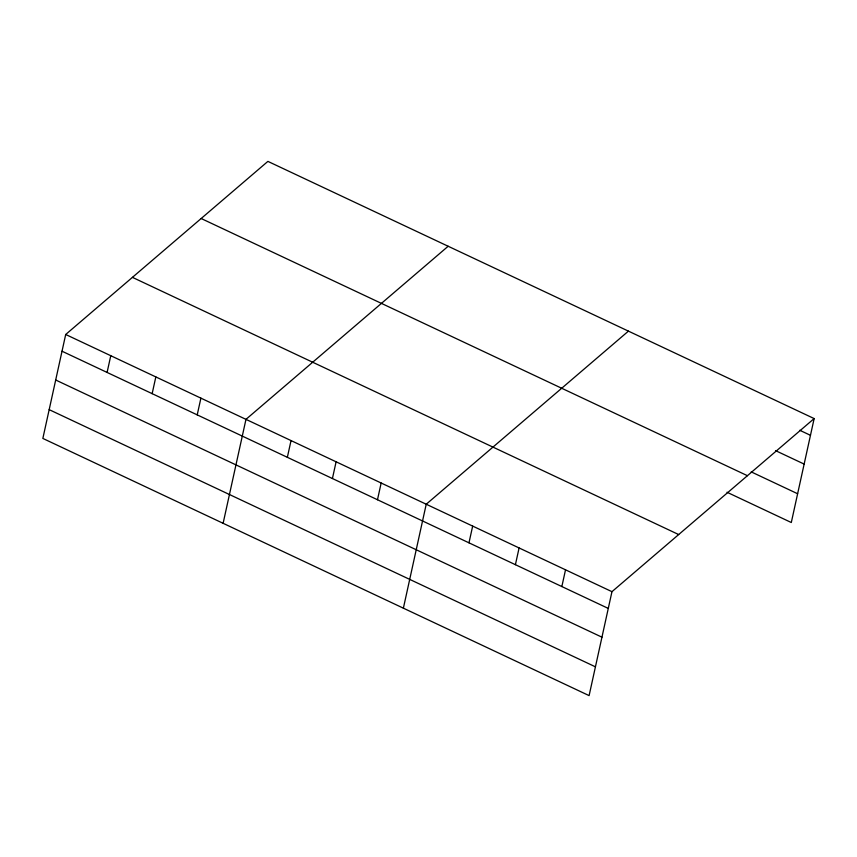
<?xml version="1.0" encoding="UTF-8"?>
<svg xmlns="http://www.w3.org/2000/svg" width="857" height="857" viewBox="0 0 857 857"><rect width="100%" height="100%" fill="white"/><g stroke="black" fill="none" stroke-linecap="round" stroke-linejoin="round"><path stroke-width="1.29" d="M65.7 334.487L42.85 438.43L589.102 695.616L611.962 591.673L814.15 418.57L267.898 161.384L65.7 334.487L611.962 591.673M107.093 372.441L110.767 355.698M152.15 393.663L155.835 376.919M197.217 414.874L200.902 398.141M223.12 523.295L245.97 419.352L448.157 246.259M287.352 457.317L291.037 440.573M332.42 478.527L336.105 461.794M377.487 499.749L381.161 483.005M403.379 608.17L426.229 504.227L628.427 331.134M468.983 542.824L472.668 526.091M515.411 564.688L519.096 547.944M561.849 586.552L565.524 569.809M814.15 418.57L791.3 522.513L727.004 492.25M799.752 430.268L810.465 435.313M775.574 450.643L804.145 464.087M751.193 471.875L797.621 493.739M201.17 218.514L747.433 475.699M132.428 277.357L678.68 534.554M62.025 351.22L608.277 608.416M55.694 380.005L601.957 637.19M49.181 409.646L595.433 666.832"/></g></svg>
